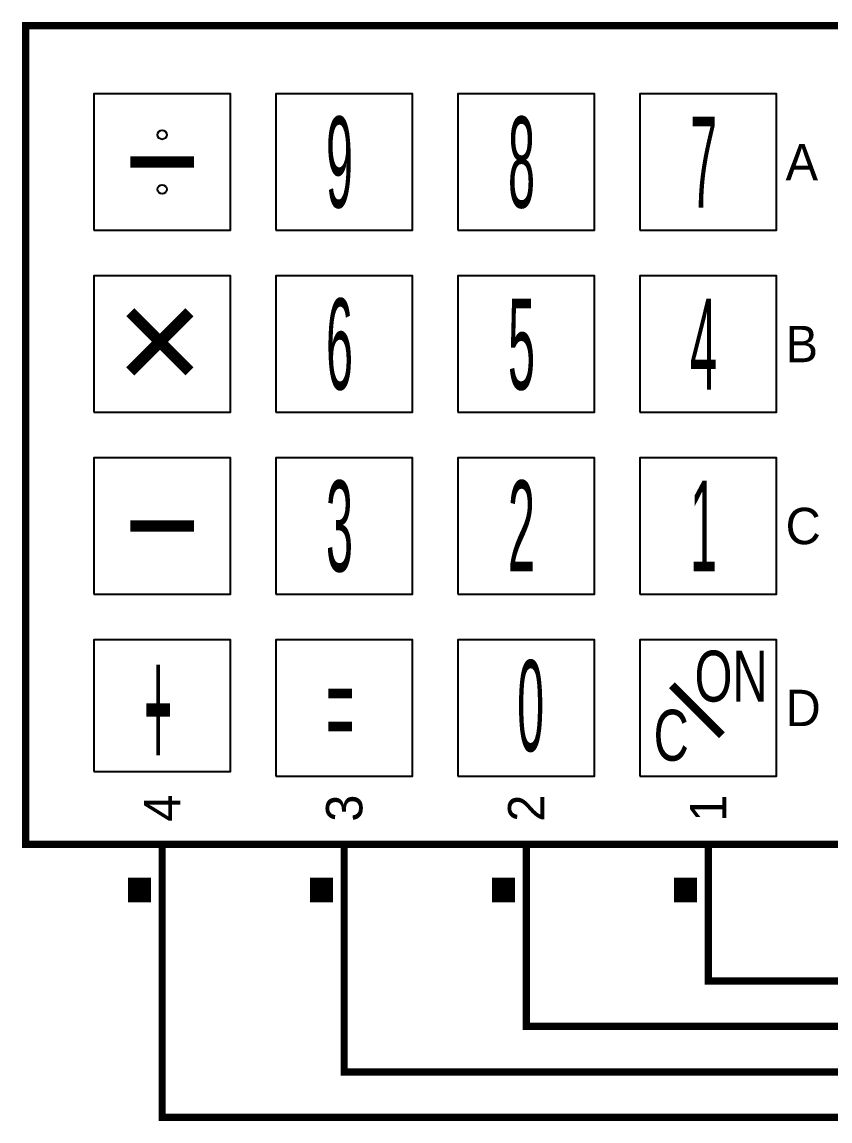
# Model space of a CAD drawing. Extents: x -4.41 to 4.79, y -3.61 to 3.92.
# Drawn here: x -4.408 to -2.632, y -1.608 to 0.808 of the extents above; entities that cross this region are included whole.
import ezdxf

# ---------------------------------------------------------------- set-up
doc = ezdxf.new("R2010")
doc.units = 0
doc.layers.get('0').update_dxf_attribs({"linetype": 'CONTINUOUS'})

msp = doc.modelspace()

# ---------------------------------------------------------------- linework, layer by layer
for points, const_width in [([(-4.4, -1), (-2.6, -1), (-2.6, 0.8), (-4.4, 0.8), (-4.4, -1)], 0.016), ([(-4.03, 0.5), (-4.17, 0.5)], 0.025), ([(-4.04, 0.04), (-4.17, 0.17)], 0.025), ([(-4.04, 0.17), (-4.17, 0.04)], 0.025), ([(-4.03, -0.3), (-4.17, -0.3)], 0.025), ([(-2.9, -1.2), (-2.9, -1.3), (-1.6, -1.3), (-1.6, -0.4), (-1.2, -0.4)], 0.016), ([(-3.3, -1.2), (-3.3, -1.4), (-1.5, -1.4), (-1.5, -0.5), (-1.2, -0.5)], 0.016), ([(-3.7, -1.2), (-3.7, -1.5), (-1.4, -1.5), (-1.4, -0.6), (-1.2, -0.6)], 0.016), ([(-2.87, -0.76), (-2.98, -0.65)], 0.018), ([(-4.1, -1.2), (-4.1, -1.6), (-1.3, -1.6), (-1.3, -0.7), (-1.2, -0.7)], 0.016), ([(-4.1, -1.2), (-4.1, -1)], 0.016), ([(-3.7, -1.2), (-3.7, -1)], 0.016), ([(-3.3, -1.2), (-3.3, -1)], 0.016), ([(-2.9, -1.2), (-2.9, -1)], 0.016)]:
    msp.add_lwpolyline(points, dxfattribs=dict(const_width=const_width))
for points in [[(-4.25, 0.35), (-3.95, 0.35), (-3.95, 0.65), (-4.25, 0.65), (-4.25, 0.35)], [(-3.85, 0.35), (-3.55, 0.35), (-3.55, 0.65), (-3.85, 0.65), (-3.85, 0.35)], [(-3.45, 0.35), (-3.15, 0.35), (-3.15, 0.65), (-3.45, 0.65), (-3.45, 0.35)], [(-3.05, 0.35), (-2.75, 0.35), (-2.75, 0.65), (-3.05, 0.65), (-3.05, 0.35)], [(-4.25, -0.05), (-3.95, -0.05), (-3.95, 0.25), (-4.25, 0.25), (-4.25, -0.05)], [(-3.85, -0.05), (-3.55, -0.05), (-3.55, 0.25), (-3.85, 0.25), (-3.85, -0.05)], [(-3.45, -0.05), (-3.15, -0.05), (-3.15, 0.25), (-3.45, 0.25), (-3.45, -0.05)], [(-3.05, -0.05), (-2.75, -0.05), (-2.75, 0.25), (-3.05, 0.25), (-3.05, -0.05)], [(-4.25, -0.45), (-3.95, -0.45), (-3.95, -0.15), (-4.25, -0.15), (-4.25, -0.45)], [(-3.85, -0.45), (-3.55, -0.45), (-3.55, -0.15), (-3.85, -0.15), (-3.85, -0.45)], [(-3.45, -0.45), (-3.15, -0.45), (-3.15, -0.15), (-3.45, -0.15), (-3.45, -0.45)], [(-3.05, -0.45), (-2.75, -0.45), (-2.75, -0.15), (-3.05, -0.15), (-3.05, -0.45)], [(-4.25, -0.84), (-3.95, -0.84), (-3.95, -0.55), (-4.25, -0.55), (-4.25, -0.84)], [(-3.85, -0.85), (-3.55, -0.85), (-3.55, -0.55), (-3.85, -0.55), (-3.85, -0.85)], [(-3.45, -0.85), (-3.15, -0.85), (-3.15, -0.55), (-3.45, -0.55), (-3.45, -0.85)], [(-3.05, -0.85), (-2.75, -0.85), (-2.75, -0.55), (-3.05, -0.55), (-3.05, -0.85)]]:
    msp.add_lwpolyline(points)
at = {"layer": '13098206'}
for centre in [(-4.1, 0.56), (-4.1, 0.44)]:
    msp.add_circle(centre, 0.01, dxfattribs=at)
at = {"layer": '16728128'}
for points in [[(-4.175, -1.075), (-4.125, -1.075)], [(-4.175, -1.076), (-4.125, -1.076)], [(-4.175, -1.077), (-4.125, -1.077)], [(-4.175, -1.078), (-4.125, -1.078)], [(-4.175, -1.079), (-4.125, -1.079)], [(-4.175, -1.08), (-4.125, -1.08)], [(-4.175, -1.081), (-4.125, -1.081)], [(-4.175, -1.082), (-4.125, -1.082)], [(-4.175, -1.083), (-4.125, -1.083)], [(-4.175, -1.084), (-4.125, -1.084)], [(-4.175, -1.085), (-4.125, -1.085)], [(-4.175, -1.086), (-4.125, -1.086)], [(-4.175, -1.087), (-4.125, -1.087)], [(-3.775, -1.075), (-3.725, -1.075)], [(-3.775, -1.076), (-3.725, -1.076)], [(-3.775, -1.077), (-3.725, -1.077)], [(-3.775, -1.078), (-3.725, -1.078)], [(-3.775, -1.079), (-3.725, -1.079)], [(-3.775, -1.08), (-3.725, -1.08)], [(-3.775, -1.081), (-3.725, -1.081)], [(-3.775, -1.082), (-3.725, -1.082)], [(-3.775, -1.083), (-3.725, -1.083)], [(-3.775, -1.084), (-3.725, -1.084)], [(-3.775, -1.085), (-3.725, -1.085)], [(-3.775, -1.086), (-3.725, -1.086)], [(-3.775, -1.087), (-3.725, -1.087)], [(-3.375, -1.075), (-3.325, -1.075)], [(-3.375, -1.076), (-3.325, -1.076)], [(-3.375, -1.077), (-3.325, -1.077)], [(-3.375, -1.078), (-3.325, -1.078)], [(-3.375, -1.079), (-3.325, -1.079)], [(-3.375, -1.08), (-3.325, -1.08)], [(-3.375, -1.081), (-3.325, -1.081)], [(-3.375, -1.082), (-3.325, -1.082)], [(-3.375, -1.083), (-3.325, -1.083)], [(-3.375, -1.084), (-3.325, -1.084)], [(-3.375, -1.085), (-3.325, -1.085)], [(-3.375, -1.086), (-3.325, -1.086)], [(-3.375, -1.087), (-3.325, -1.087)], [(-2.975, -1.075), (-2.925, -1.075)], [(-2.975, -1.076), (-2.925, -1.076)], [(-2.975, -1.077), (-2.925, -1.077)], [(-2.975, -1.078), (-2.925, -1.078)], [(-2.975, -1.079), (-2.925, -1.079)], [(-2.975, -1.08), (-2.925, -1.08)], [(-2.975, -1.081), (-2.925, -1.081)], [(-2.975, -1.082), (-2.925, -1.082)], [(-2.975, -1.083), (-2.925, -1.083)], [(-2.975, -1.084), (-2.925, -1.084)], [(-2.975, -1.085), (-2.925, -1.085)], [(-2.975, -1.086), (-2.925, -1.086)], [(-2.975, -1.087), (-2.925, -1.087)], [(-4.175, -1.088), (-4.125, -1.088)], [(-4.175, -1.089), (-4.125, -1.089)], [(-4.175, -1.09), (-4.125, -1.09)], [(-4.175, -1.091), (-4.125, -1.091)], [(-4.175, -1.092), (-4.125, -1.092)], [(-4.175, -1.093), (-4.125, -1.093)], [(-4.175, -1.094), (-4.125, -1.094)], [(-4.175, -1.095), (-4.125, -1.095)], [(-4.175, -1.096), (-4.125, -1.096)], [(-4.175, -1.097), (-4.125, -1.097)], [(-4.175, -1.098), (-4.125, -1.098)], [(-4.175, -1.099), (-4.125, -1.099)], [(-4.175, -1.1), (-4.125, -1.1)], [(-4.175, -1.101), (-4.125, -1.101)], [(-4.175, -1.102), (-4.125, -1.102)], [(-4.175, -1.103), (-4.125, -1.103)], [(-4.175, -1.104), (-4.125, -1.104)], [(-4.175, -1.105), (-4.125, -1.105)], [(-4.175, -1.106), (-4.125, -1.106)], [(-4.175, -1.107), (-4.125, -1.107)], [(-4.175, -1.108), (-4.125, -1.108)], [(-4.175, -1.109), (-4.125, -1.109)], [(-4.175, -1.11), (-4.125, -1.11)], [(-4.175, -1.111), (-4.125, -1.111)], [(-3.775, -1.088), (-3.725, -1.088)], [(-3.775, -1.089), (-3.725, -1.089)], [(-3.775, -1.09), (-3.725, -1.09)], [(-3.775, -1.091), (-3.725, -1.091)], [(-3.775, -1.092), (-3.725, -1.092)], [(-3.775, -1.093), (-3.725, -1.093)], [(-3.775, -1.094), (-3.725, -1.094)], [(-3.775, -1.095), (-3.725, -1.095)], [(-3.775, -1.096), (-3.725, -1.096)], [(-3.775, -1.097), (-3.725, -1.097)], [(-3.775, -1.098), (-3.725, -1.098)], [(-3.775, -1.099), (-3.725, -1.099)], [(-3.775, -1.1), (-3.725, -1.1)], [(-3.775, -1.101), (-3.725, -1.101)], [(-3.775, -1.102), (-3.725, -1.102)], [(-3.775, -1.103), (-3.725, -1.103)], [(-3.775, -1.104), (-3.725, -1.104)], [(-3.775, -1.105), (-3.725, -1.105)], [(-3.775, -1.106), (-3.725, -1.106)], [(-3.775, -1.107), (-3.725, -1.107)], [(-3.775, -1.108), (-3.725, -1.108)], [(-3.775, -1.109), (-3.725, -1.109)], [(-3.775, -1.11), (-3.725, -1.11)], [(-3.775, -1.111), (-3.725, -1.111)], [(-3.375, -1.088), (-3.325, -1.088)], [(-3.375, -1.089), (-3.325, -1.089)], [(-3.375, -1.09), (-3.325, -1.09)], [(-3.375, -1.091), (-3.325, -1.091)], [(-3.375, -1.092), (-3.325, -1.092)], [(-3.375, -1.093), (-3.325, -1.093)], [(-3.375, -1.094), (-3.325, -1.094)], [(-3.375, -1.095), (-3.325, -1.095)], [(-3.375, -1.096), (-3.325, -1.096)], [(-3.375, -1.097), (-3.325, -1.097)], [(-3.375, -1.098), (-3.325, -1.098)], [(-3.375, -1.099), (-3.325, -1.099)], [(-3.375, -1.1), (-3.325, -1.1)], [(-3.375, -1.101), (-3.325, -1.101)], [(-3.375, -1.102), (-3.325, -1.102)], [(-3.375, -1.103), (-3.325, -1.103)], [(-3.375, -1.104), (-3.325, -1.104)], [(-3.375, -1.105), (-3.325, -1.105)], [(-3.375, -1.106), (-3.325, -1.106)], [(-3.375, -1.107), (-3.325, -1.107)], [(-3.375, -1.108), (-3.325, -1.108)], [(-3.375, -1.109), (-3.325, -1.109)], [(-3.375, -1.11), (-3.325, -1.11)], [(-3.375, -1.111), (-3.325, -1.111)], [(-2.975, -1.088), (-2.925, -1.088)], [(-2.975, -1.089), (-2.925, -1.089)], [(-2.975, -1.09), (-2.925, -1.09)], [(-2.975, -1.091), (-2.925, -1.091)], [(-2.975, -1.092), (-2.925, -1.092)], [(-2.975, -1.093), (-2.925, -1.093)], [(-2.975, -1.094), (-2.925, -1.094)], [(-2.975, -1.095), (-2.925, -1.095)], [(-2.975, -1.096), (-2.925, -1.096)], [(-2.975, -1.097), (-2.925, -1.097)], [(-2.975, -1.098), (-2.925, -1.098)], [(-2.975, -1.099), (-2.925, -1.099)], [(-2.975, -1.1), (-2.925, -1.1)], [(-2.975, -1.101), (-2.925, -1.101)], [(-2.975, -1.102), (-2.925, -1.102)], [(-2.975, -1.103), (-2.925, -1.103)], [(-2.975, -1.104), (-2.925, -1.104)], [(-2.975, -1.105), (-2.925, -1.105)], [(-2.975, -1.106), (-2.925, -1.106)], [(-2.975, -1.107), (-2.925, -1.107)], [(-2.975, -1.108), (-2.925, -1.108)], [(-2.975, -1.109), (-2.925, -1.109)], [(-2.975, -1.11), (-2.925, -1.11)], [(-2.975, -1.111), (-2.925, -1.111)], [(-4.175, -1.112), (-4.125, -1.112)], [(-4.175, -1.113), (-4.125, -1.113)], [(-4.175, -1.114), (-4.125, -1.114)], [(-4.175, -1.115), (-4.125, -1.115)], [(-4.175, -1.116), (-4.125, -1.116)], [(-4.175, -1.117), (-4.125, -1.117)], [(-4.175, -1.118), (-4.125, -1.118)], [(-4.175, -1.119), (-4.125, -1.119)], [(-4.175, -1.12), (-4.125, -1.12)], [(-4.175, -1.121), (-4.125, -1.121)], [(-4.175, -1.122), (-4.125, -1.122)], [(-4.175, -1.123), (-4.125, -1.123)], [(-4.175, -1.124), (-4.125, -1.124)], [(-4.175, -1.125), (-4.125, -1.125)], [(-3.775, -1.112), (-3.725, -1.112)], [(-3.775, -1.113), (-3.725, -1.113)], [(-3.775, -1.114), (-3.725, -1.114)], [(-3.775, -1.115), (-3.725, -1.115)], [(-3.775, -1.116), (-3.725, -1.116)], [(-3.775, -1.117), (-3.725, -1.117)], [(-3.775, -1.118), (-3.725, -1.118)], [(-3.775, -1.119), (-3.725, -1.119)], [(-3.775, -1.12), (-3.725, -1.12)], [(-3.775, -1.121), (-3.725, -1.121)], [(-3.775, -1.122), (-3.725, -1.122)], [(-3.775, -1.123), (-3.725, -1.123)], [(-3.775, -1.124), (-3.725, -1.124)], [(-3.775, -1.125), (-3.725, -1.125)], [(-3.375, -1.112), (-3.325, -1.112)], [(-3.375, -1.113), (-3.325, -1.113)], [(-3.375, -1.114), (-3.325, -1.114)], [(-3.375, -1.115), (-3.325, -1.115)], [(-3.375, -1.116), (-3.325, -1.116)], [(-3.375, -1.117), (-3.325, -1.117)], [(-3.375, -1.118), (-3.325, -1.118)], [(-3.375, -1.119), (-3.325, -1.119)], [(-3.375, -1.12), (-3.325, -1.12)], [(-3.375, -1.121), (-3.325, -1.121)], [(-3.375, -1.122), (-3.325, -1.122)], [(-3.375, -1.123), (-3.325, -1.123)], [(-3.375, -1.124), (-3.325, -1.124)], [(-3.375, -1.125), (-3.325, -1.125)], [(-2.975, -1.112), (-2.925, -1.112)], [(-2.975, -1.113), (-2.925, -1.113)], [(-2.975, -1.114), (-2.925, -1.114)], [(-2.975, -1.115), (-2.925, -1.115)], [(-2.975, -1.116), (-2.925, -1.116)], [(-2.975, -1.117), (-2.925, -1.117)], [(-2.975, -1.118), (-2.925, -1.118)], [(-2.975, -1.119), (-2.925, -1.119)], [(-2.975, -1.12), (-2.925, -1.12)], [(-2.975, -1.121), (-2.925, -1.121)], [(-2.975, -1.122), (-2.925, -1.122)], [(-2.975, -1.123), (-2.925, -1.123)], [(-2.975, -1.124), (-2.925, -1.124)], [(-2.975, -1.125), (-2.925, -1.125)]]:
    msp.add_lwpolyline(points, dxfattribs=at)

# ---------------------------------------------------------------- texts
for s, p in [('A', (-2.73, 0.46)), ('B', (-2.73, 0.06)), ('C', (-2.73, -0.34)), ('D', (-2.73, -0.74))]:
    msp.add_text(s, height=0.08).set_placement(p)
at = {"width": 0.285714}
msp.add_text('+', height=0.28, dxfattribs=at).set_placement((-4.14, -0.84))
for s, p in [('4', (-4.06, -0.95)), ('3', (-3.66, -0.95)), ('2', (-3.26, -0.95)), ('1', (-2.86, -0.95))]:
    msp.add_text(s, height=0.08, rotation=90).set_placement(p)
at = {"layer": '12907247', "width": 0.714286}
msp.add_text('C', height=0.112, dxfattribs=at).set_placement((-3.02, -0.816))
at = {"layer": '13098206'}
for s, height, width, p in [('+', 0.28, 0.285714, (-4.14, -0.84)), ('=', 0.2, 0.4, (-3.74, -0.8))]:
    msp.add_text(s, height=height, dxfattribs=dict(at, width=width)).set_placement(p)
at = {"layer": '14416890', "width": 0.714286}
msp.add_text('ON', height=0.112, dxfattribs=at).set_placement((-2.93, -0.686))
at = {"layer": '8421504', "width": 0.4}
for s, p in [('9', (-3.74, 0.4)), ('8', (-3.34, 0.4)), ('7', (-2.94, 0.4)), ('6', (-3.74, 0)), ('5', (-3.34, 0)), ('4', (-2.94, 0)), ('3', (-3.74, -0.4)), ('2', (-3.34, -0.4)), ('1', (-2.94, -0.4)), ('0', (-3.32, -0.795))]:
    msp.add_text(s, height=0.2, dxfattribs=at).set_placement(p)

doc.saveas('drawing.dxf')
